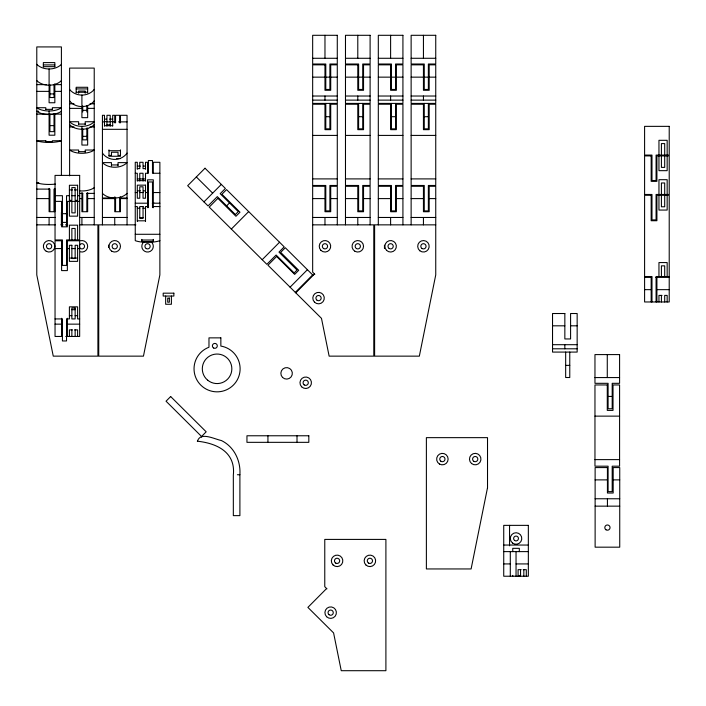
<?xml version="1.0" encoding="UTF-8"?>
<svg xmlns="http://www.w3.org/2000/svg" width="706" height="706" viewBox="0 0 706 706"><rect width="100%" height="100%" fill="white"/><g stroke="black" fill="none" stroke-linecap="round" stroke-linejoin="round"><path stroke-width="1.06" d="M203.972 201.881L221.322 184.416M226.617 205.861L229.503 202.957M231.339 229.062L248.68 211.588M262.2 259.702L279.541 242.237M290.078 287.174L307.419 269.701M295.311 292.372L312.661 274.908M295.779 292.84L314.514 273.972M326.622 588.53L307.887 607.389L333.585 632.911L341.245 670.7L385.9 670.7L385.9 539.41L324.769 539.41L324.769 586.686L326.957 588.857M197.318 441.197C216.989 443.297 235.813 452.246 233.333 475.173L233.333 515.636L239.899 515.636L239.899 474.741C240.852 460.903 234.207 446.721 221.41 440.553C214.05 438.947 200.583 431.719 197.548 440.959M201.439 437.058L201.951 436.546M312.661 58.28L337.283 58.28M345.481 58.28L370.103 58.28M378.31 58.28L402.923 58.28M411.13 58.28L435.743 58.28M43.348 64.917L54.839 64.917M43.348 66.655L54.839 66.655M312.661 77.148L324.972 77.148M325.793 77.148L329.896 77.148M330.717 77.148L337.283 77.148M345.481 77.148L357.792 77.148M358.613 77.148L362.716 77.148M363.537 77.148L370.103 77.148M378.31 77.148L390.612 77.148M391.433 77.148L395.536 77.148M396.357 77.148L402.923 77.148M411.13 77.148L423.441 77.148M424.262 77.148L428.365 77.148M429.186 77.148L435.743 77.148M36.783 84.641L46.631 84.641M54.018 84.641L61.404 84.641M76.169 88.921L87.659 88.921M36.783 91.374L49.093 91.374M54.839 91.374L61.404 91.374M76.169 92.257L87.659 92.257M49.914 93.924L54.018 93.924M312.661 96.025L337.283 96.025M345.481 96.025L370.103 96.025M378.31 96.025L402.923 96.025M411.13 96.025L435.743 96.025M312.661 100.128L337.283 100.128M345.481 100.128L370.103 100.128M378.31 100.128L402.923 100.128M411.13 100.128L435.743 100.128M69.612 103.773L73.98 103.773M90.006 103.773L94.225 103.773M69.612 108.38L81.914 108.38M87.659 108.38L94.225 108.38M45.811 109.359L52.376 109.359M82.734 110.339L86.838 110.339M38.795 111.274L36.783 111.274A14.826 7.413 0 0 0 61.404 111.274M36.783 114.116L61.404 114.116M325.793 116.702L329.896 116.702M358.613 116.702L362.716 116.702M391.433 116.702L395.536 116.702M424.262 116.702L428.365 116.702M104.479 119.129L106.535 119.129M109.606 119.129L112.686 119.129M104.479 121.644L106.941 121.644L106.941 115.299L110.224 115.299L110.224 121.644L112.686 121.644M102.432 121.882L104.479 121.882M112.686 121.882L115.563 121.882M118.573 121.882L127.045 121.882M78.631 124.053L85.197 124.053M106.941 124.856L110.224 124.856M49.914 125.624L54.018 125.624M104.479 125.712L112.686 125.712M69.612 126.948L73.98 126.948M90.006 126.948L94.225 126.948M102.432 129.322L127.045 129.322M312.661 135.411L337.283 135.411M345.481 135.411L370.103 135.411M378.31 135.411L402.923 135.411M411.13 135.411L435.743 135.411M82.734 136.346L86.838 136.346M108.998 150.722L120.479 150.722M78.631 151.666L85.197 151.666M108.998 155.417L111.46 155.417L111.46 152.249L118.026 152.249L118.026 155.417L120.479 155.417M116.658 158.559L120.479 158.559M111.46 164.939L118.026 164.939M137.308 166.104L140.379 166.104M143.459 166.104L145.507 166.104M137.308 168.619L139.77 168.619L139.77 162.283L143.044 162.283L143.044 168.619L145.507 168.619M135.252 173.261L137.308 173.261L137.308 181.054M159.874 173.261L152.487 173.261L152.487 160.544L148.384 160.544L148.384 173.261L145.507 173.261L145.507 181.054M312.661 178.9L337.283 178.9M345.481 178.9L370.103 178.9M378.31 178.9L402.923 178.9M411.13 178.9L435.743 178.9M137.308 178.945L145.507 178.945M137.308 180.648L145.507 180.648M38.795 182.757L36.783 182.757A14.826 3.839 0 0 0 55.35 184.098M36.783 189.102L49.914 189.102L49.914 210.9M69.4 189.905L72.48 189.905M74.527 189.905L77.607 189.905M137.308 190.841L140.379 190.841M143.459 190.841L145.507 190.841M135.252 192.544L137.308 192.544M139.77 192.544L143.044 192.544M145.507 192.544L147.563 192.544M153.308 192.544L159.874 192.544M79.451 193.382L82.734 193.382M86.838 193.382L94.225 193.382M55.042 195.703L62.428 195.703L62.428 225.999M69.4 195.703L66.532 195.703L66.532 225.999M71.862 195.703L75.145 195.703M77.607 195.703L79.663 195.703M102.432 198.015L115.563 198.015M119.658 198.015L127.045 198.015M36.783 198.598L49.093 198.598M79.866 198.598L81.914 198.598M87.659 198.598L94.225 198.598M102.432 198.598L114.743 198.598M120.479 198.598L127.045 198.598M312.661 198.598L324.972 198.598M330.717 198.598L337.283 198.598M345.481 198.598L357.792 198.598M363.537 198.598L370.103 198.598M378.31 198.598L390.612 198.598M396.357 198.598L402.923 198.598M411.13 198.598L423.441 198.598M429.186 198.598L435.743 198.598M55.042 201.378L61.607 201.378L61.607 226.82L67.352 226.82L67.352 201.378L79.663 201.378M135.252 203.204L147.563 203.204M153.308 203.204L159.874 203.204M135.252 206.549L137.308 206.549L137.308 221.41M148.384 206.549L145.507 206.549L145.507 221.41M152.487 206.549L159.874 206.549M137.308 208.244L139.77 208.244M143.044 208.244L145.507 208.244M62.428 213.689L66.532 213.689M36.783 217.466L55.386 217.466M79.504 217.466L94.225 217.466M102.432 217.466L127.045 217.466M312.661 217.466L337.283 217.466M345.481 217.466L370.103 217.466M378.31 217.466L402.923 217.466M411.13 217.466L435.743 217.466M139.77 217.642L143.044 217.642M137.308 220.81L145.507 220.81M62.428 222.39L66.532 222.39M36.783 224.852L55.342 224.852M60.804 224.852L62.984 224.852M65.508 224.852L67.697 224.852M79.363 224.852L97.913 224.852L97.913 356.142L53.259 356.142L36.783 274.908L36.783 46.923L61.404 46.923L61.404 175.22M135.852 224.852L98.734 224.852L98.734 356.142L143.459 356.142L159.874 274.908L159.874 162.283L153.308 162.283L153.308 173.191M312.661 224.852L373.792 224.852L373.792 356.142L329.137 356.142L321.477 318.353L267.953 265.2L276.62 256.463L294.676 274.387L298.717 270.31L280.67 252.386L285.295 247.727L313.12 275.366M435.743 224.852L374.612 224.852L374.612 356.142L419.338 356.142L435.743 274.908L435.743 186.287L429.186 186.287L429.186 211.721L423.441 211.721L423.441 186.287L411.13 186.287L411.13 224.852M135.252 234.286L159.874 234.286M141.818 240.022L153.308 240.022M55.042 248.574L61.607 248.574M67.352 248.574L69.4 248.574M71.862 248.574L75.145 248.574M77.607 248.574L79.663 248.574M69.4 258.078L77.607 258.078M644.596 276.523L651.982 276.523L651.982 301.965M669.217 276.523L656.086 276.523L656.086 301.965M644.596 277.343L651.62 277.343M655.812 277.343L669.217 277.343M644.596 289.654L651.161 289.654M656.907 289.654L669.217 289.654M662.034 295.399L658.954 295.399L658.954 301.965M71.862 309.687L75.145 309.687M69.4 315.644L71.862 315.644M75.145 315.644L77.607 315.644M55.042 318.927L62.428 318.927L62.428 340.954L66.532 340.954L66.532 318.927L69.4 318.927L69.4 306.845L77.607 306.845L77.607 318.927L79.663 318.927M55.042 324.142L61.607 324.142M67.352 324.142L79.663 324.142M552.533 325.819L564.844 325.819M570.589 325.819L577.155 325.819M72.48 329.887L69.4 329.887L69.4 336.453M74.527 329.887L77.607 329.887L77.607 336.453M62.534 336.453L55.042 336.453L55.042 240.772L61.607 240.772L61.607 270.601L67.352 270.601L67.352 240.772L79.663 240.772L79.663 336.453L65.746 336.453M552.533 344.696L577.155 344.696M552.533 348.799L577.155 348.799M565.665 365.373L569.768 365.373M594.964 377.569L619.586 377.569M608.095 396.437L612.199 396.437M594.964 416.134L619.586 416.134M594.964 459.624L619.586 459.624M237.41 474.741L239.899 474.741M595.123 479.886L607.434 479.886M613.179 479.886L619.736 479.886M595.123 498.763L619.736 498.763M595.123 506.149L619.736 506.149M503.731 545.05L528.344 545.05M503.731 551.615L528.344 551.615M503.731 563.926L510.297 563.926M516.042 563.926L528.344 563.926M521.169 569.671L518.089 569.671L518.089 576.228M523.217 569.671L526.297 569.671L526.297 576.228M196.339 176.959L212.647 193.144M314.85 274.307L312.661 272.128L312.661 186.287L324.972 186.287L324.972 211.721L330.717 211.721L330.717 186.287L337.283 186.287L337.283 224.852M667.161 155.082L667.161 140.309L658.954 140.309L658.954 155.082M667.161 155.902L667.161 170.667L658.954 170.667L658.954 155.902M667.161 194.468L667.161 179.695L658.954 179.695L658.954 194.468M667.161 195.288L667.161 210.061L658.954 210.061L658.954 195.288M667.161 276.523L667.161 262.57L658.954 262.57L658.954 276.523M667.161 301.965L667.161 295.399L664.699 295.399L664.699 301.965M664.699 155.082L664.699 143.592L661.416 143.592L661.416 155.082M664.699 155.902L664.699 167.384L661.416 167.384L661.416 155.902M664.699 194.468L664.699 182.978L661.416 182.978L661.416 194.468M664.699 195.288L664.699 206.779L661.416 206.779L661.416 195.288M664.699 276.523L664.699 265.853L661.416 265.853L661.416 276.523M661.416 295.399L661.416 301.965M656.907 277.343L656.907 301.965M651.161 277.343L651.161 301.965M607.434 498.763L607.434 506.149M607.275 354.589L607.275 377.569M569.768 352.082L569.768 377.516L565.665 377.516L565.665 352.082M564.844 344.696L564.844 348.799M523.834 569.671L523.834 576.228M520.551 569.671L520.551 576.228M519.325 551.615L519.325 548.333L512.759 548.333L512.759 551.615M519.325 575.381L519.325 576.228M516.042 551.615L516.042 576.228M512.759 575.381L512.759 576.228M510.297 551.615L510.297 576.228M509.555 525.361L509.555 545.817M428.365 103.411L428.365 128.845L424.262 128.845L424.262 103.411M423.441 35.3L423.441 58.28M423.441 96.025L423.441 100.128M423.441 217.466L423.441 224.852M402.923 224.852L402.923 186.287L396.357 186.287L396.357 211.721L390.612 211.721L390.612 186.287L378.31 186.287L378.31 224.852M395.536 103.411L395.536 128.845L391.433 128.845L391.433 103.411M390.612 35.3L390.612 58.28M390.612 96.025L390.612 100.128M390.612 217.466L390.612 224.852M384.461 245.132L384.461 248.433M370.103 224.852L370.103 186.287L363.537 186.287L363.537 211.721L357.792 211.721L357.792 186.287L345.481 186.287L345.481 224.852M362.716 103.411L362.716 128.845L358.613 128.845L358.613 103.411M357.792 35.3L357.792 58.28M357.792 96.025L357.792 100.128M357.792 217.466L357.792 224.852M329.896 103.411L329.896 128.845L325.793 128.845L325.793 103.411M324.972 35.3L324.972 58.28M324.972 96.025L324.972 100.128M324.972 217.466L324.972 224.852M297.005 435.77L297.005 442.335M267.936 435.77L267.936 442.335M171.399 296.052L171.399 304.26L165.654 304.26L165.654 296.052M153.308 207.705L153.308 179.827L147.563 179.827L147.563 207.705M153.308 239.396L153.308 241.505L141.818 241.505L141.818 239.396M152.487 207.635L152.487 181.971L148.384 181.971L148.384 207.635M147.563 173.191L147.563 162.283L145.507 162.283L145.507 169.272M143.044 181.001L143.044 173.261L139.77 173.261L139.77 181.001M137.308 169.272L137.308 162.283L135.252 162.283L135.252 240.658A14.826 3.839 0 0 0 159.874 240.658M127.045 224.852L127.045 115.299L120.479 115.299L120.479 122.87M120.479 149.866L120.479 156.264L108.998 156.264L108.998 149.866M120.479 196.886L120.479 211.721L114.743 211.721L114.743 196.886M119.658 122.87L119.658 115.299L115.563 115.299L115.563 122.87M119.658 197.283L119.658 210.9M118.026 165.919L118.026 162.618L127.045 162.618A14.826 10.484 0 0 1 102.432 162.618L111.46 162.618L111.46 165.919M115.563 197.283L115.563 210.9M114.743 122.87L114.743 115.299L112.686 115.299L112.686 126.109M114.743 217.466L114.743 224.852M110.224 126.109L110.224 121.882L106.941 121.882L106.941 126.109M108.583 245.132L108.583 247.329M104.479 126.109L104.479 115.299L102.432 115.299L102.432 224.852M94.225 224.852L94.225 68.094L69.612 68.094L69.612 175.856M87.659 92.901L87.659 87.279L76.169 87.279L76.169 92.901M87.659 105.697L87.659 117.664L81.914 117.664L81.914 95.098M87.659 128.13L87.659 145.057L81.914 145.057L81.914 126.374M87.659 192.641L87.659 211.721L81.914 211.721L81.914 192.641M86.838 105.829L86.838 111.989M86.838 127.998L86.838 139.841L82.734 139.841L82.734 128.607M86.838 193.188L86.838 210.9M85.197 93.245L85.197 91.056L78.631 91.056L78.631 93.245M85.197 124.627L85.197 121.732L94.225 121.732A14.826 10.484 0 0 1 69.612 121.732L78.631 121.732L78.631 124.627M85.197 152.178L85.197 150.025L94.225 150.025A14.826 7.413 0 0 1 69.612 150.025L78.631 150.025L78.631 152.178M82.734 105.829L82.734 111.989M82.734 193.188L82.734 210.9M81.914 217.466L81.914 224.852M77.607 201.378L77.607 216.151L69.4 216.151L69.4 201.378M77.607 239.952L77.607 225.179L69.4 225.179L69.4 239.952M75.145 201.378L75.145 212.868L71.862 212.868L71.862 201.378M75.145 239.952L75.145 228.462L71.862 228.462L71.862 239.952M75.145 329.887L75.145 336.453M71.862 329.887L71.862 336.453M67.352 318.256L67.352 336.453M61.607 318.256L61.607 336.453M61.404 212.453L61.404 224.852M54.839 66.946L54.839 62.596L43.348 62.596L43.348 66.946M54.839 83.829L54.839 102.749L49.093 102.749L49.093 68.976M54.839 113.869L54.839 135.199L49.093 135.199L49.093 111.001M54.839 188.405L54.839 211.721L49.093 211.721L49.093 188.405M54.018 84.543L54.018 97.534L49.914 97.534L49.914 84.641M54.018 113.922L54.018 131.643L49.914 131.643L49.914 113.922M54.018 189.102L54.018 210.9M52.376 109.501L52.376 107.718L61.404 107.718A14.826 7.413 0 0 1 36.783 107.718L45.811 107.718L45.811 109.501M49.093 217.466L49.093 224.852M67.352 213.689A14.826 10.484 0 0 1 65.737 213.627M127.045 153.096A14.826 14.314 0 0 1 102.432 153.096M127.045 193.373A14.826 10.484 0 0 1 102.432 193.373M94.225 100.905A14.826 12.832 0 0 1 69.612 100.905M94.225 89.415A14.826 12.832 0 0 1 69.612 89.415M94.225 124.627A14.826 10.484 0 0 1 69.612 124.627M61.404 80.581A14.826 10.484 0 0 1 36.783 80.581M61.404 64.334A14.826 10.484 0 0 1 36.783 64.334M79.381 245.617A2.63 2.63 0 0 1 83.484 244.188A2.63 2.63 0 0 1 83.299 248.53A2.63 2.63 0 0 1 79.337 246.765M94.225 187.69A14.826 7.413 0 0 1 79.504 190.876M153.82 202.763A14.826 12.832 0 0 1 152.319 203.275M80.431 240.746A5.745 5.745 0 0 1 87.659 246.297A5.745 5.745 0 0 1 80.431 251.848M151.155 241.814A5.745 5.745 0 0 1 151.719 250.268A5.745 5.745 0 0 1 143.247 250.092A5.745 5.745 0 0 1 144.156 241.664M487.519 487.705L471.105 568.948L426.38 568.948L426.38 437.649L487.519 437.649L487.519 487.705M205.014 168.222L187.672 185.687L208.049 205.931L217.298 196.612L235.345 214.536L238.24 211.624L220.193 193.7L225.391 188.458L205.014 168.222M217.889 198.351L209.214 207.087L266.85 264.326L276.108 255.016L294.155 272.94L297.05 270.027L278.994 252.104L284.2 246.862L226.555 189.614L221.931 194.274L239.978 212.197L235.936 216.274L217.889 198.351M170.667 396.543L166.042 401.202L201.554 436.476L206.178 431.816L170.667 396.543M337.283 35.3L312.661 35.3L312.661 64.017L325.793 64.017L325.793 89.459L329.896 89.459L329.896 64.017L337.283 64.017L337.283 35.3M370.103 35.3L345.481 35.3L345.481 64.017L358.613 64.017L358.613 89.459L362.716 89.459L362.716 64.017L370.103 64.017L370.103 35.3M402.923 35.3L378.31 35.3L378.31 64.017L391.433 64.017L391.433 89.459L395.536 89.459L395.536 64.017L402.923 64.017L402.923 35.3M435.743 35.3L411.13 35.3L411.13 64.017L424.262 64.017L424.262 89.459L428.365 89.459L428.365 64.017L435.743 64.017L435.743 35.3M324.972 64.837L312.661 64.837L312.661 103.411L337.283 103.411L337.283 64.837L330.717 64.837L330.717 90.28L324.972 90.28L324.972 64.837M357.792 64.837L345.481 64.837L345.481 103.411L370.103 103.411L370.103 64.837L363.537 64.837L363.537 90.28L357.792 90.28L357.792 64.837M390.612 64.837L378.31 64.837L378.31 103.411L402.923 103.411L402.923 64.837L396.357 64.837L396.357 90.28L390.612 90.28L390.612 64.837M423.441 64.837L411.13 64.837L411.13 103.411L435.743 103.411L435.743 64.837L429.186 64.837L429.186 90.28L423.441 90.28L423.441 64.837M324.972 104.232L312.661 104.232L312.661 185.466L325.793 185.466L325.793 210.9L329.896 210.9L329.896 185.466L337.283 185.466L337.283 104.232L330.717 104.232L330.717 129.666L324.972 129.666L324.972 104.232M357.792 104.232L345.481 104.232L345.481 185.466L358.613 185.466L358.613 210.9L362.716 210.9L362.716 185.466L370.103 185.466L370.103 104.232L363.537 104.232L363.537 129.666L357.792 129.666L357.792 104.232M390.612 104.232L378.31 104.232L378.31 185.466L391.433 185.466L391.433 210.9L395.536 210.9L395.536 185.466L402.923 185.466L402.923 104.232L396.357 104.232L396.357 129.666L390.612 129.666L390.612 104.232M423.441 104.232L411.13 104.232L411.13 185.466L424.262 185.466L424.262 210.9L428.365 210.9L428.365 185.466L435.743 185.466L435.743 104.232L429.186 104.232L429.186 129.666L423.441 129.666L423.441 104.232M669.217 126.356L644.596 126.356L644.596 155.082L651.982 155.082L651.982 180.515L656.086 180.515L656.086 155.082L669.217 155.082L669.217 126.356M45.811 140.75L36.783 140.75A14.826 3.839 0 0 0 61.404 140.75L52.376 140.75L52.376 141.597L45.811 141.597L45.811 140.75M651.161 155.902L644.596 155.902L644.596 194.468L651.982 194.468L651.982 219.901L656.086 219.901L656.086 194.468L669.217 194.468L669.217 155.902L656.907 155.902L656.907 181.336L651.161 181.336L651.161 155.902M79.663 175.397L55.042 175.397L55.042 239.952L62.428 239.952L62.428 265.385L66.532 265.385L66.532 239.952L79.663 239.952L79.663 175.397M145.507 185.157L137.308 185.157L137.308 198.227L139.77 198.227L139.77 186.799L143.044 186.799L143.044 198.227L145.507 198.227L145.507 185.157M77.607 185.263L69.4 185.263L69.4 200.345L71.862 200.345L71.862 187.584L75.145 187.584L75.145 200.345L77.607 200.345L77.607 185.263M651.161 195.288L644.596 195.288L644.596 301.965L669.217 301.965L669.217 195.288L656.907 195.288L656.907 220.722L651.161 220.722L651.161 195.288M143.044 206.549L139.77 206.549L139.77 218.489L143.044 218.489L143.044 206.549M71.862 245.291L69.4 245.291L69.4 261.361L77.607 261.361L77.607 245.291L75.145 245.291L75.145 258.52L71.862 258.52L71.862 245.291M173.861 293.175L163.192 293.175L163.192 296.052L173.861 296.052L173.861 293.175M169.352 298.1L167.71 298.1L167.71 302.203L169.352 302.203L169.352 298.1M75.145 308.045L71.862 308.045L71.862 318.927L75.145 318.927L75.145 308.045M564.844 313.517L552.533 313.517L552.533 352.082L577.155 352.082L577.155 313.517L570.589 313.517L570.589 338.951L564.844 338.951L564.844 313.517M220.854 337.865L208.976 337.865L208.976 347.228A23.051 23.051 0 0 0 199.569 383.79A23.051 23.051 0 0 0 237.145 380.128A23.051 23.051 0 0 0 220.854 346.072L220.854 337.865M619.586 354.589L594.964 354.589L594.964 383.314L608.095 383.314L608.095 408.748L612.199 408.748L612.199 383.314L619.586 383.314L619.586 354.589M607.275 384.955L594.964 384.955L594.964 466.189L608.095 466.189L608.095 491.623L612.199 491.623L612.199 466.189L619.586 466.189L619.586 384.955L613.02 384.955L613.02 410.389L607.275 410.389L607.275 384.955M308.822 435.77L246.95 435.77L246.95 442.335L308.822 442.335L308.822 435.77M607.434 467.575L595.123 467.575L595.123 547.176L619.736 547.176L619.736 467.575L613.179 467.575L613.179 493.017L607.434 493.017L607.434 467.575M528.344 525.361L503.731 525.361L503.731 576.228L528.344 576.228L528.344 525.361M473.894 461.371A2.63 2.63 0 0 0 477.83 459.094A2.63 2.63 0 0 0 473.894 456.826A2.63 2.63 0 0 0 473.894 461.371M471.617 463.577A5.745 5.745 0 0 0 480.883 459.968A5.745 5.745 0 0 0 473.117 453.746A5.745 5.745 0 0 0 471.617 463.577M440.835 461.221A2.63 2.63 0 0 0 444.992 459.377A2.63 2.63 0 0 0 441.321 456.694A2.63 2.63 0 0 0 440.835 461.221M439.511 464.071A5.745 5.745 0 0 0 448.125 459.094A5.745 5.745 0 0 0 439.511 454.126A5.745 5.745 0 0 0 439.511 464.071M333.02 564.915A5.745 5.745 0 0 0 342.631 562.338A5.745 5.745 0 0 0 335.588 555.304A5.745 5.745 0 0 0 333.02 564.915M368.585 563.123A2.63 2.63 0 0 0 372.53 560.855A2.63 2.63 0 0 0 368.585 558.578A2.63 2.63 0 0 0 368.585 563.123M365.84 564.915A5.745 5.745 0 0 0 375.451 562.338A5.745 5.745 0 0 0 368.417 555.304A5.745 5.745 0 0 0 365.84 564.915M335.765 563.123A2.63 2.63 0 0 0 339.701 560.855A2.63 2.63 0 0 0 335.765 558.578A2.63 2.63 0 0 0 335.765 563.123M328.961 614.661A2.63 2.63 0 0 0 333.241 613.117A2.63 2.63 0 0 0 329.764 610.187A2.63 2.63 0 0 0 328.961 614.661M326.604 616.726A5.745 5.745 0 0 0 336.206 614.123A5.745 5.745 0 0 0 329.146 607.107A5.745 5.745 0 0 0 326.604 616.726M320.912 250.356A5.745 5.745 0 0 0 330.514 247.78A5.745 5.745 0 0 0 323.48 240.746A5.745 5.745 0 0 0 320.912 250.356M356.477 248.574A2.63 2.63 0 0 0 360.422 246.297A2.63 2.63 0 0 0 356.477 244.02A2.63 2.63 0 0 0 356.477 248.574M354.924 251.274A5.745 5.745 0 0 0 363.537 246.297A5.745 5.745 0 0 0 354.924 241.32A5.745 5.745 0 0 0 354.924 251.274M323.657 248.574A2.63 2.63 0 0 0 327.593 246.297A2.63 2.63 0 0 0 323.657 244.02A2.63 2.63 0 0 0 323.657 248.574M317.056 300.262A2.63 2.63 0 0 0 321.159 298.303A2.63 2.63 0 0 0 317.409 295.726A2.63 2.63 0 0 0 317.056 300.262M314.497 302.168A5.745 5.745 0 0 0 324.098 299.565A5.745 5.745 0 0 0 317.038 292.558A5.745 5.745 0 0 0 314.497 302.168M421.941 248.459A2.63 2.63 0 0 0 426.053 246.509A2.63 2.63 0 0 0 422.312 243.923A2.63 2.63 0 0 0 421.941 248.459M419.849 250.78A5.745 5.745 0 0 0 429.116 247.162A5.745 5.745 0 0 0 421.35 240.949A5.745 5.745 0 0 0 419.849 250.78M389.121 248.459A2.63 2.63 0 0 0 393.233 246.509A2.63 2.63 0 0 0 389.491 243.923A2.63 2.63 0 0 0 389.121 248.459M386.553 250.356A5.745 5.745 0 0 0 396.163 247.78A5.745 5.745 0 0 0 389.13 240.746A5.745 5.745 0 0 0 386.553 250.356M304.215 384.92A2.63 2.63 0 0 0 308.319 382.961A2.63 2.63 0 0 0 304.577 380.384A2.63 2.63 0 0 0 304.215 384.92M301.656 386.826A5.745 5.745 0 0 0 311.258 384.223A5.745 5.745 0 0 0 304.198 377.216A5.745 5.745 0 0 0 301.656 386.826M282.55 377.428A5.745 5.745 0 0 0 292.152 374.815A5.745 5.745 0 0 0 285.092 367.808A5.745 5.745 0 0 0 282.55 377.428M514.559 540.399A2.409 2.409 0 0 0 518.433 538.81A2.409 2.409 0 0 0 515.124 536.251A2.409 2.409 0 0 0 514.559 540.399M512.53 543.029A5.745 5.745 0 0 0 521.734 539.26A5.745 5.745 0 0 0 513.862 533.171A5.745 5.745 0 0 0 512.53 543.029M605.933 529.747A2.63 2.63 0 0 0 610.046 527.806A2.63 2.63 0 0 0 606.304 525.22A2.63 2.63 0 0 0 605.933 529.747M47.779 248.574A2.63 2.63 0 0 0 51.723 246.297A2.63 2.63 0 0 0 47.779 244.02A2.63 2.63 0 0 0 47.779 248.574M113.242 248.459A2.63 2.63 0 0 0 117.355 246.509A2.63 2.63 0 0 0 113.613 243.923A2.63 2.63 0 0 0 113.242 248.459M146.248 248.574A2.63 2.63 0 0 0 150.184 246.297A2.63 2.63 0 0 0 146.248 244.02A2.63 2.63 0 0 0 146.248 248.574M46.225 251.274A5.745 5.745 0 0 0 54.839 246.297A5.745 5.745 0 0 0 46.225 241.32A5.745 5.745 0 0 0 46.225 251.274M111.866 251.274A5.745 5.745 0 0 0 120.479 246.297A5.745 5.745 0 0 0 111.866 241.32A5.745 5.745 0 0 0 111.866 251.274M207.696 380.216A14.773 14.773 0 0 0 231.647 371.224A14.773 14.773 0 0 0 211.888 354.977A14.773 14.773 0 0 0 207.696 380.216M213.609 347.996A2.462 2.462 0 0 0 217.298 345.869A2.462 2.462 0 0 0 213.609 343.734A2.462 2.462 0 0 0 213.609 347.996"/></g></svg>
